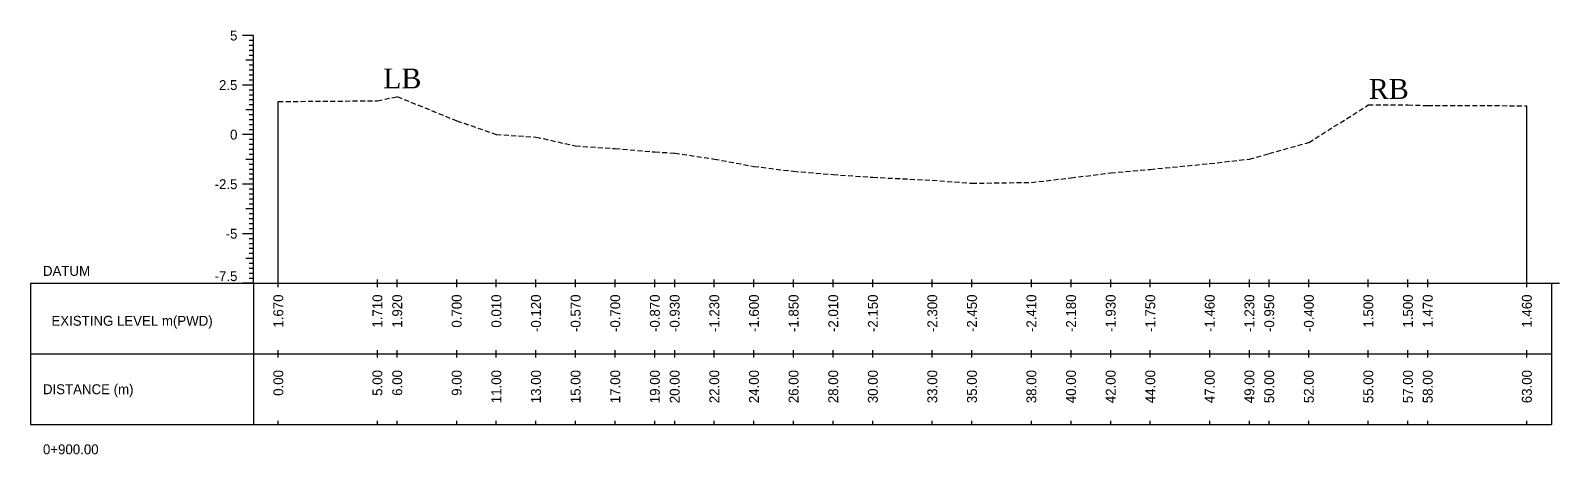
# Model space of a CAD drawing. Header units: inches. Extents: x 6579 to 9220, y -2276 to -1013.
# Drawn here: x 7155.2 to 7232.3, y -1244.5 to -1223.1 of the extents above; entities that cross this region are included whole.
import ezdxf
from ezdxf.enums import TextEntityAlignment as Align

# ---------------------------------------------------------------- set-up
doc = ezdxf.new("R2010")
doc.units = ezdxf.units.IN
doc.header["$MEASUREMENT"] = 0
doc.linetypes.add('HIDDEN', pattern=[0.375, 0.25, -0.125])
doc.layers.add('CS_Drawing', color=7, linetype='Continuous')
doc.layers.add('GL', color=3, linetype='HIDDEN')
doc.styles.add('romans', font='romans.shx')

msp = doc.modelspace()

# ---------------------------------------------------------------- linework, layer by layer
at = {"layer": 'CS_Drawing'}
for p, q in [((7166.45, -1223.394), (7165.887, -1223.394)), ((7166.45, -1223.394), (7166.056, -1223.394)), ((7166.45, -1223.394), (7166.225, -1223.394)), ((7166.45, -1235.894), (7166.45, -1223.394)), ((7166.45, -1223.644), (7166.225, -1223.644)), ((7166.45, -1223.894), (7166.225, -1223.894)), ((7166.45, -1224.144), (7166.225, -1224.144)), ((7166.45, -1224.644), (7166.056, -1224.644)), ((7166.45, -1224.394), (7166.225, -1224.394)), ((7166.45, -1224.644), (7166.225, -1224.644)), ((7166.45, -1224.894), (7166.225, -1224.894)), ((7166.45, -1225.144), (7166.225, -1225.144)), ((7166.45, -1225.394), (7166.225, -1225.394)), ((7166.45, -1225.644), (7166.225, -1225.644)), ((7166.45, -1225.894), (7165.887, -1225.894)), ((7166.45, -1225.894), (7166.056, -1225.894)), ((7166.45, -1225.894), (7166.225, -1225.894)), ((7166.45, -1226.144), (7166.225, -1226.144)), ((7166.45, -1226.394), (7166.225, -1226.394)), ((7166.45, -1227.144), (7166.056, -1227.144)), ((7166.45, -1226.644), (7166.225, -1226.644)), ((7166.45, -1226.894), (7166.225, -1226.894)), ((7166.45, -1227.144), (7166.225, -1227.144)), ((7167.7, -1235.894), (7167.7, -1226.724)), ((7230.7, -1235.894), (7230.7, -1226.934)), ((7166.45, -1227.394), (7166.225, -1227.394)), ((7166.45, -1227.644), (7166.225, -1227.644)), ((7166.45, -1227.894), (7166.225, -1227.894)), ((7166.45, -1228.394), (7165.887, -1228.394)), ((7166.45, -1228.394), (7166.056, -1228.394)), ((7166.45, -1228.144), (7166.225, -1228.144)), ((7166.45, -1228.394), (7166.225, -1228.394)), ((7166.45, -1228.644), (7166.225, -1228.644)), ((7166.45, -1228.894), (7166.225, -1228.894)), ((7166.45, -1229.644), (7166.056, -1229.644)), ((7166.45, -1229.144), (7166.225, -1229.144)), ((7166.45, -1229.394), (7166.225, -1229.394)), ((7166.45, -1229.644), (7166.225, -1229.644)), ((7166.45, -1229.894), (7166.225, -1229.894)), ((7166.45, -1230.144), (7166.225, -1230.144)), ((7166.45, -1230.394), (7166.225, -1230.394)), ((7166.45, -1230.894), (7165.887, -1230.894)), ((7166.45, -1230.894), (7166.056, -1230.894)), ((7166.45, -1230.644), (7166.225, -1230.644)), ((7166.45, -1230.894), (7166.225, -1230.894)), ((7166.45, -1231.144), (7166.225, -1231.144)), ((7166.45, -1231.394), (7166.225, -1231.394)), ((7166.45, -1231.644), (7166.225, -1231.644)), ((7166.45, -1231.894), (7166.225, -1231.894)), ((7166.45, -1232.144), (7166.056, -1232.144)), ((7166.45, -1232.144), (7166.225, -1232.144)), ((7166.45, -1232.394), (7166.225, -1232.394)), ((7166.45, -1232.644), (7166.225, -1232.644)), ((7166.45, -1233.394), (7165.887, -1233.394)), ((7166.45, -1233.394), (7166.056, -1233.394)), ((7166.45, -1232.894), (7166.225, -1232.894)), ((7166.45, -1233.144), (7166.225, -1233.144)), ((7166.45, -1233.394), (7166.225, -1233.394)), ((7166.45, -1233.644), (7166.225, -1233.644)), ((7166.45, -1233.894), (7166.225, -1233.894)), ((7166.45, -1234.144), (7166.225, -1234.144)), ((7166.45, -1234.644), (7166.056, -1234.644)), ((7166.45, -1234.394), (7166.225, -1234.394)), ((7166.45, -1234.644), (7166.225, -1234.644)), ((7166.45, -1234.894), (7166.225, -1234.894)), ((7166.45, -1235.144), (7166.225, -1235.144)), ((7166.45, -1235.394), (7166.225, -1235.394)), ((7166.45, -1235.644), (7166.225, -1235.644)), ((7167.7, -1236.082), (7167.7, -1235.707)), ((7172.7, -1236.082), (7172.7, -1235.707)), ((7173.7, -1236.082), (7173.7, -1235.707)), ((7176.7, -1236.082), (7176.7, -1235.707)), ((7178.7, -1236.082), (7178.7, -1235.707)), ((7180.7, -1236.082), (7180.7, -1235.707)), ((7182.7, -1236.082), (7182.7, -1235.707)), ((7184.7, -1236.082), (7184.7, -1235.707)), ((7186.7, -1236.082), (7186.7, -1235.707)), ((7187.7, -1236.082), (7187.7, -1235.707)), ((7189.7, -1236.082), (7189.7, -1235.707)), ((7191.7, -1236.082), (7191.7, -1235.707)), ((7193.7, -1236.082), (7193.7, -1235.707)), ((7195.7, -1236.082), (7195.7, -1235.707)), ((7197.7, -1236.082), (7197.7, -1235.707)), ((7200.7, -1236.082), (7200.7, -1235.707)), ((7202.7, -1236.082), (7202.7, -1235.707)), ((7205.7, -1236.082), (7205.7, -1235.707)), ((7207.7, -1236.082), (7207.7, -1235.707)), ((7209.7, -1236.082), (7209.7, -1235.707)), ((7211.7, -1236.082), (7211.7, -1235.707)), ((7214.7, -1236.082), (7214.7, -1235.707)), ((7216.7, -1236.082), (7216.7, -1235.707)), ((7217.7, -1236.082), (7217.7, -1235.707)), ((7219.7, -1236.082), (7219.7, -1235.707)), ((7222.7, -1236.082), (7222.7, -1235.707)), ((7224.7, -1236.082), (7224.7, -1235.707)), ((7225.7, -1236.082), (7225.7, -1235.707)), ((7230.7, -1236.082), (7230.7, -1235.707)), ((7155.2, -1235.894), (7166.45, -1235.894)), ((7155.2, -1235.894), (7155.2, -1243.019)), ((7166.45, -1235.894), (7165.887, -1235.894)), ((7166.45, -1235.894), (7166.056, -1235.894)), ((7166.45, -1235.894), (7166.225, -1235.894)), ((7166.45, -1235.894), (7231.95, -1235.894)), ((7166.45, -1235.894), (7166.45, -1243.019)), ((7231.95, -1235.894), (7232.343, -1235.894)), ((7231.95, -1235.894), (7232.175, -1235.894)), ((7231.95, -1235.894), (7231.95, -1243.019)), ((7155.2, -1239.457), (7166.45, -1239.457)), ((7166.45, -1239.457), (7231.95, -1239.457)), ((7166.45, -1239.457), (7231.95, -1239.457)), ((7167.7, -1239.644), (7167.7, -1239.269)), ((7172.7, -1239.644), (7172.7, -1239.269)), ((7173.7, -1239.644), (7173.7, -1239.269)), ((7176.7, -1239.644), (7176.7, -1239.269)), ((7178.7, -1239.644), (7178.7, -1239.269)), ((7180.7, -1239.644), (7180.7, -1239.269)), ((7182.7, -1239.644), (7182.7, -1239.269)), ((7184.7, -1239.644), (7184.7, -1239.269)), ((7186.7, -1239.644), (7186.7, -1239.269)), ((7187.7, -1239.644), (7187.7, -1239.269)), ((7189.7, -1239.644), (7189.7, -1239.269)), ((7191.7, -1239.644), (7191.7, -1239.269)), ((7193.7, -1239.644), (7193.7, -1239.269)), ((7195.7, -1239.644), (7195.7, -1239.269)), ((7197.7, -1239.644), (7197.7, -1239.269)), ((7200.7, -1239.644), (7200.7, -1239.269)), ((7202.7, -1239.644), (7202.7, -1239.269)), ((7205.7, -1239.644), (7205.7, -1239.269)), ((7207.7, -1239.644), (7207.7, -1239.269)), ((7209.7, -1239.644), (7209.7, -1239.269)), ((7211.7, -1239.644), (7211.7, -1239.269)), ((7214.7, -1239.644), (7214.7, -1239.269)), ((7216.7, -1239.644), (7216.7, -1239.269)), ((7217.7, -1239.644), (7217.7, -1239.269)), ((7219.7, -1239.644), (7219.7, -1239.269)), ((7222.7, -1239.644), (7222.7, -1239.269)), ((7224.7, -1239.644), (7224.7, -1239.269)), ((7225.7, -1239.644), (7225.7, -1239.269)), ((7230.7, -1239.644), (7230.7, -1239.269)), ((7155.2, -1243.019), (7166.45, -1243.019)), ((7166.45, -1243.019), (7231.95, -1243.019)), ((7167.7, -1243.019), (7167.7, -1242.832)), ((7172.7, -1243.019), (7172.7, -1242.832)), ((7173.7, -1243.019), (7173.7, -1242.832)), ((7176.7, -1243.019), (7176.7, -1242.832)), ((7178.7, -1243.019), (7178.7, -1242.832)), ((7180.7, -1243.019), (7180.7, -1242.832)), ((7182.7, -1243.019), (7182.7, -1242.832)), ((7184.7, -1243.019), (7184.7, -1242.832)), ((7186.7, -1243.019), (7186.7, -1242.832)), ((7187.7, -1243.019), (7187.7, -1242.832)), ((7189.7, -1243.019), (7189.7, -1242.832)), ((7191.7, -1243.019), (7191.7, -1242.832)), ((7193.7, -1243.019), (7193.7, -1242.832)), ((7195.7, -1243.019), (7195.7, -1242.832)), ((7197.7, -1243.019), (7197.7, -1242.832)), ((7200.7, -1243.019), (7200.7, -1242.832)), ((7202.7, -1243.019), (7202.7, -1242.832)), ((7205.7, -1243.019), (7205.7, -1242.832)), ((7207.7, -1243.019), (7207.7, -1242.832)), ((7209.7, -1243.019), (7209.7, -1242.832)), ((7211.7, -1243.019), (7211.7, -1242.832)), ((7214.7, -1243.019), (7214.7, -1242.832)), ((7216.7, -1243.019), (7216.7, -1242.832)), ((7217.7, -1243.019), (7217.7, -1242.832)), ((7219.7, -1243.019), (7219.7, -1242.832)), ((7222.7, -1243.019), (7222.7, -1242.832)), ((7224.7, -1243.019), (7224.7, -1242.832)), ((7225.7, -1243.019), (7225.7, -1242.832)), ((7230.7, -1243.019), (7230.7, -1242.832))]:
    msp.add_line(p, q, dxfattribs=at)
at = {"layer": 'GL'}
msp.add_lwpolyline([(7167.7, -1226.724), (7172.7, -1226.684), (7173.7, -1226.474), (7176.7, -1227.694), (7178.7, -1228.384), (7180.7, -1228.514), (7182.7, -1228.964), (7184.7, -1229.094), (7186.7, -1229.264), (7187.7, -1229.324), (7189.7, -1229.624), (7191.7, -1229.994), (7193.7, -1230.244), (7195.7, -1230.404), (7197.7, -1230.544), (7200.7, -1230.694), (7202.7, -1230.844), (7205.7, -1230.804), (7207.7, -1230.574), (7209.7, -1230.324), (7211.7, -1230.144), (7214.7, -1229.854), (7216.7, -1229.624), (7217.7, -1229.344), (7219.7, -1228.794), (7222.7, -1226.894), (7224.7, -1226.894), (7225.7, -1226.924), (7230.7, -1226.934)], dxfattribs=at)

# ---------------------------------------------------------------- texts
at = {"char_height": 1, "width": 263.40586, "attachment_point": 1, "style": 'romans'}
for s, insert in [('{\\fTimes New Roman|b0|i0|c0|p18;LB}', (7172.989, -1225.058)), ('{\\fTimes New Roman|b0|i0|c0|p18;RB}', (7222.725, -1225.589))]:
    msp.add_mtext(s, dxfattribs=dict(at, insert=insert))
at = {"layer": 'CS_Drawing'}
for s, p in [('5', (7165.637, -1223.394)), ('2.5', (7165.637, -1225.894)), ('0', (7165.637, -1228.394)), ('-2.5', (7165.637, -1230.894)), ('-5', (7165.637, -1233.394))]:
    msp.add_text(s, height=0.5, dxfattribs=at).set_placement(p, align=Align.MIDDLE_RIGHT)
for s, p in [('DATUM', (7155.825, -1235.269)), ('EXISTING LEVEL m(PWD)', (7156.253, -1237.785)), ('DISTANCE (m)', (7155.825, -1241.238)), ('0+900.00', (7155.825, -1244.269))]:
    msp.add_text(s, height=0.5, dxfattribs=at).set_placement(p, align=Align.MIDDLE_LEFT)
msp.add_text('-7.5', height=0.5, dxfattribs=at).set_placement((7165.637, -1235.782), align=Align.RIGHT)
for s, p in [('1.670', (7167.7, -1236.457)), ('1.710', (7172.7, -1236.457)), ('1.920', (7173.7, -1236.457)), ('0.700', (7176.7, -1236.457)), ('0.010', (7178.7, -1236.457)), ('-0.120', (7180.7, -1236.457)), ('-0.570', (7182.7, -1236.457)), ('-0.700', (7184.7, -1236.457)), ('-0.870', (7186.7, -1236.457)), ('-0.930', (7187.7, -1236.457)), ('-1.230', (7189.7, -1236.457)), ('-1.600', (7191.7, -1236.457)), ('-1.850', (7193.7, -1236.457)), ('-2.010', (7195.7, -1236.457)), ('-2.150', (7197.7, -1236.457)), ('-2.300', (7200.7, -1236.457)), ('-2.450', (7202.7, -1236.457)), ('-2.410', (7205.7, -1236.457)), ('-2.180', (7207.7, -1236.457)), ('-1.930', (7209.7, -1236.457)), ('-1.750', (7211.7, -1236.457)), ('-1.460', (7214.7, -1236.457)), ('-1.230', (7216.7, -1236.457)), ('-0.950', (7217.7, -1236.457)), ('-0.400', (7219.7, -1236.457)), ('1.500', (7222.7, -1236.457)), ('1.500', (7224.7, -1236.457)), ('1.470', (7225.7, -1236.457)), ('1.460', (7230.7, -1236.457)), ('0.00', (7167.7, -1240.269)), ('5.00', (7172.7, -1240.269)), ('6.00', (7173.7, -1240.269)), ('9.00', (7176.7, -1240.269)), ('11.00', (7178.7, -1240.269)), ('13.00', (7180.7, -1240.269)), ('15.00', (7182.7, -1240.269)), ('17.00', (7184.7, -1240.269)), ('19.00', (7186.7, -1240.269)), ('20.00', (7187.7, -1240.269)), ('22.00', (7189.7, -1240.269)), ('24.00', (7191.7, -1240.269)), ('26.00', (7193.7, -1240.269)), ('28.00', (7195.7, -1240.269)), ('30.00', (7197.7, -1240.269)), ('33.00', (7200.7, -1240.269)), ('35.00', (7202.7, -1240.269)), ('38.00', (7205.7, -1240.269)), ('40.00', (7207.7, -1240.269)), ('42.00', (7209.7, -1240.269)), ('44.00', (7211.7, -1240.269)), ('47.00', (7214.7, -1240.269)), ('49.00', (7216.7, -1240.269)), ('50.00', (7217.7, -1240.269)), ('52.00', (7219.7, -1240.269)), ('55.00', (7222.7, -1240.269)), ('57.00', (7224.7, -1240.269)), ('58.00', (7225.7, -1240.269)), ('63.00', (7230.7, -1240.269))]:
    msp.add_text(s, height=0.5, rotation=90, dxfattribs=at).set_placement(p, align=Align.MIDDLE_RIGHT)

doc.saveas('drawing.dxf')
